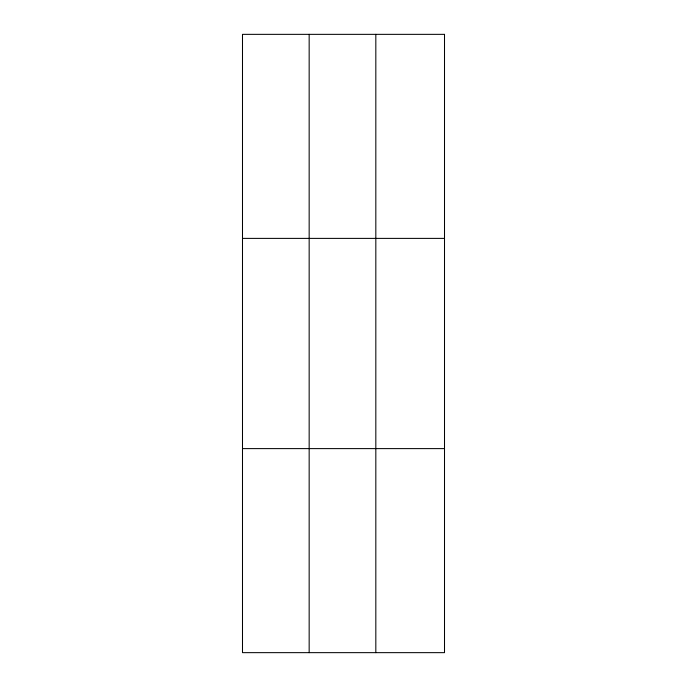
<?xml version="1.0" encoding="UTF-8"?>
<svg xmlns="http://www.w3.org/2000/svg" width="687" height="687" viewBox="0 0 687 687"><rect width="100%" height="100%" fill="white"/><g stroke="black" fill="none" stroke-linecap="round" stroke-linejoin="round"><path stroke-width="1.03" d="M309.159 34.35L309.159 652.65M375.823 34.35L375.823 652.65M242.494 238.389L444.506 238.389M242.494 448.611L444.506 448.611M444.506 34.35L242.494 34.35L242.494 652.65L444.506 652.65L444.506 34.35"/></g></svg>
